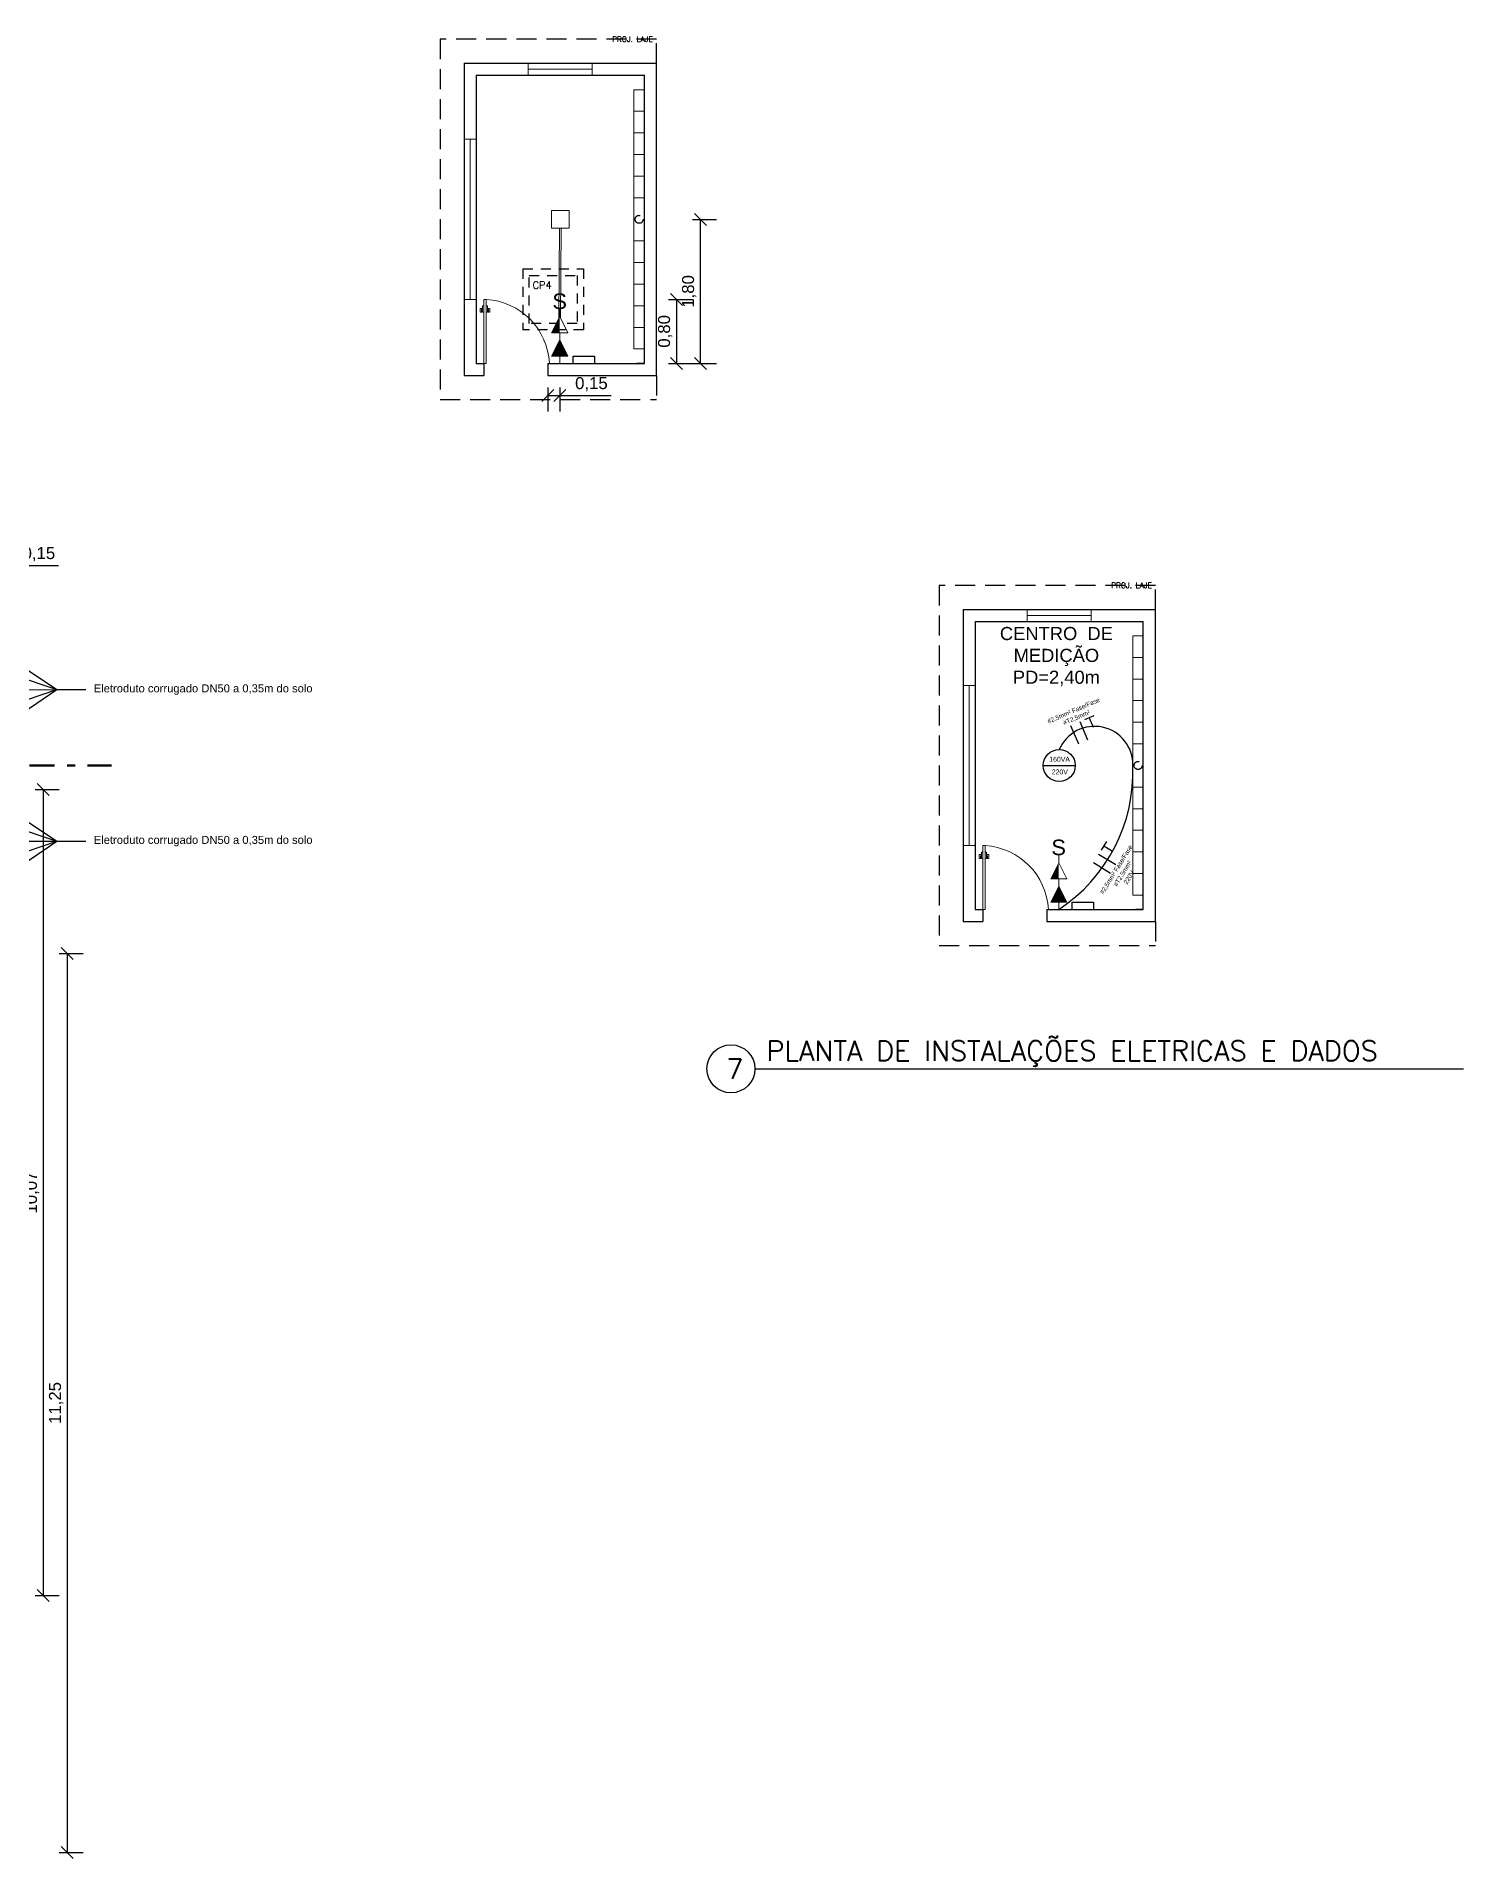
# Model space of a CAD drawing. Extents: x 0 to 11638, y -6007 to 0.
# Drawn here: x 11091.11 to 11108.94, y -5601.05 to -5578.28 of the extents above; entities that cross this region are included whole.
import ezdxf
from ezdxf import colors
from ezdxf.entities.mleader import LeaderData, LeaderLine
from ezdxf.math import Vec2, Vec3

# ---------------------------------------------------------------- set-up
doc = ezdxf.new("R2010")
doc.units = 0
for name, pattern in [('CACHE', [0.375, 0.25, -0.125]), ('DASHDOT', [1, 0.5, -0.25, 0, -0.25]), ('HIDDEN2', [0.1875, 0.125, -0.0625])]:
    doc.linetypes.add(name, pattern=pattern)
doc.layers.get('0').update_dxf_attribs({"linetype": 'CONTINUOUS'})
doc.layers.get('Defpoints').update_dxf_attribs({"linetype": 'CONTINUOUS'})
for name, color, linetype, lineweight in [('ARQ - Alvenaria Alta', 251, 'CONTINUOUS', 13), ('ARQ - Esquadrias', 1, 'CONTINUOUS', 9), ('ARQ - Textos', 4, 'CONTINUOUS', 5), ('Elétrica', 30, 'CONTINUOUS', 20)]:
    doc.layers.add(name, color=color, linetype=linetype, lineweight=lineweight)
for name, color, linetype in [('ARQ - Cotas', 1, 'CONTINUOUS'), ('ARQ - Projeções', 253, 'CACHE'), ('Símbolos - Indicação Fachada Elevação Vista', 7, 'CONTINUOUS')]:
    doc.layers.add(name, color=color, linetype=linetype)
doc.styles.add('ROMANS', font='romans.shx', dxfattribs={"height": 0.3})
doc.styles.get("Standard").update_dxf_attribs({"font": 'arial.ttf', "height": 0.15})
doc.dimstyles.get("Standard").update_dxf_attribs({"dimtxt": 0.1, "dimasz": 0.15, "dimexe": 0.2, "dimexo": 0.2, "dimgap": 0.05, "dimtad": 1, "dimzin": 0, "dimtxsty": 'STANDARD', "dimblk": 'OBLIQUE', "dimcen": 0.5, "dimclrd": 256, "dimclre": 256, "dimclrt": 256, "dimadec": 0, "dimazin": 0, "dimtfac": 1, "dimtmove": 0, "dimatfit": 3, "dimfxl": 0.1, "dimfxlon": 1, "dimtfillclr": 256, "dimtolj": 1, "dimtzin": 0, "dimlwd": -1, "dimarcsym": 0})

# ---------------------------------------------------------------- blocks, each defined once
blk = doc.blocks.new('_Oblique')
at = {"layer": 'ARQ - Esquadrias', "color": 0, "lineweight": -2}
blk.add_line((-0.5, -0.5), (0.5, 0.5), dxfattribs=at)
blk = doc.blocks.new('*D989')
at = {"layer": 'ARQ - Cotas', "lineweight": -2, "transparency": 16777216}
for p, q in [((11090.594, -5584.99), (11090.594, -5584.69)), ((11090.745, -5584.99), (11090.745, -5584.69))]:
    blk.add_line(p, q, dxfattribs=at)
at = {"layer": 'ARQ - Cotas', "transparency": 16777216}
for p, q in [((11090.594, -5584.89), (11090.745, -5584.89)), ((11090.745, -5584.89), (11091.386, -5584.89))]:
    blk.add_line(p, q, dxfattribs=at)
at = {"layer": 'Defpoints', "color": 0, "lineweight": -2, "transparency": 16777216}
for p in [(11090.745, -5584.89), (11090.594, -5585.59), (11090.745, -5585.59)]:
    blk.add_point(p, dxfattribs=at)
at = {"layer": 'ARQ - Cotas', "transparency": 16777216, "xscale": 0.15, "yscale": 0.15, "zscale": 0.15, "rotation": 180}
blk.add_blockref('_Oblique', (11090.594, -5584.89), dxfattribs=at)
at = {"layer": 'ARQ - Cotas', "transparency": 16777216, "xscale": 0.15, "yscale": 0.15, "zscale": 0.15}
blk.add_blockref('_Oblique', (11090.745, -5584.89), dxfattribs=at)
at = {"layer": 'ARQ - Cotas', "lineweight": -2, "transparency": 16777216, "insert": (11091.14, -5584.75), "char_height": 0.15, "attachment_point": 5}
blk.add_mtext('\\A1;0,15', dxfattribs=at)
blk = doc.blocks.new('*D998')
at = {"layer": 'ARQ - Cotas', "lineweight": -2, "transparency": 16777216}
for p, q in [((11091.095, -5587.69), (11091.395, -5587.69)), ((11091.095, -5597.763), (11091.395, -5597.763))]:
    blk.add_line(p, q, dxfattribs=at)
at = {"layer": 'ARQ - Cotas', "transparency": 16777216}
blk.add_line((11091.195, -5587.69), (11091.195, -5597.763), dxfattribs=at)
at = {"layer": 'Defpoints', "color": 0, "lineweight": -2, "transparency": 16777216}
for p in [(11090.264, -5587.69), (11090.264, -5597.763), (11091.195, -5597.763)]:
    blk.add_point(p, dxfattribs=at)
at = {"layer": 'ARQ - Cotas', "transparency": 16777216, "xscale": 0.15, "yscale": 0.15, "zscale": 0.15}
for p, rotation in [((11091.195, -5587.69), 90), ((11091.195, -5597.763), 270)]:
    blk.add_blockref('_Oblique', p, dxfattribs=dict(at, rotation=rotation))
at = {"layer": 'ARQ - Cotas', "lineweight": -2, "transparency": 16777216, "insert": (11091.055, -5592.727), "char_height": 0.15, "attachment_point": 5, "rotation": 90}
blk.add_mtext('\\A1;10,07', dxfattribs=at)
blk = doc.blocks.new('*D1055')
at = {"layer": 'ARQ - Cotas', "lineweight": -2, "transparency": 16777216}
for p, q in [((11099.004, -5581.565), (11099.304, -5581.565)), ((11099.004, -5582.365), (11099.304, -5582.365))]:
    blk.add_line(p, q, dxfattribs=at)
at = {"layer": 'ARQ - Cotas', "transparency": 16777216}
blk.add_line((11099.104, -5581.565), (11099.104, -5582.365), dxfattribs=at)
at = {"layer": 'Defpoints', "color": 0, "lineweight": -2, "transparency": 16777216}
for p in [(11097.944, -5581.565), (11097.948, -5582.365), (11099.104, -5582.365)]:
    blk.add_point(p, dxfattribs=at)
at = {"layer": 'ARQ - Cotas', "transparency": 16777216, "xscale": 0.15, "yscale": 0.15, "zscale": 0.15}
for p, rotation in [((11099.104, -5581.565), 90), ((11099.104, -5582.365), 270)]:
    blk.add_blockref('_Oblique', p, dxfattribs=dict(at, rotation=rotation))
at = {"layer": 'ARQ - Cotas', "lineweight": -2, "transparency": 16777216, "insert": (11098.964, -5581.965), "char_height": 0.15, "attachment_point": 5, "rotation": 90}
blk.add_mtext('\\A1;0,80', dxfattribs=at)
blk = doc.blocks.new('*D1056')
at = {"layer": 'ARQ - Cotas', "lineweight": -2, "transparency": 16777216}
for p, q in [((11099.304, -5580.567), (11099.604, -5580.567)), ((11099.304, -5582.365), (11099.604, -5582.365))]:
    blk.add_line(p, q, dxfattribs=at)
at = {"layer": 'ARQ - Cotas', "transparency": 16777216}
blk.add_line((11099.404, -5582.365), (11099.404, -5580.567), dxfattribs=at)
at = {"layer": 'Defpoints', "color": 0, "lineweight": -2, "transparency": 16777216}
for p in [(11097.648, -5580.567), (11099.404, -5580.567), (11097.648, -5582.365)]:
    blk.add_point(p, dxfattribs=at)
at = {"layer": 'ARQ - Cotas', "transparency": 16777216, "xscale": 0.15, "yscale": 0.15, "zscale": 0.15}
for p, rotation in [((11099.404, -5580.567), 90), ((11099.404, -5582.365), 270)]:
    blk.add_blockref('_Oblique', p, dxfattribs=dict(at, rotation=rotation))
at = {"layer": 'ARQ - Cotas', "lineweight": -2, "transparency": 16777216, "insert": (11099.264, -5581.466), "char_height": 0.15, "attachment_point": 5, "rotation": 90}
blk.add_mtext('\\A1;1,80', dxfattribs=at)
blk = doc.blocks.new('*D1057')
at = {"layer": 'ARQ - Cotas', "lineweight": -2, "transparency": 16777216}
for p, q in [((11097.498, -5582.666), (11097.498, -5582.966)), ((11097.648, -5582.666), (11097.648, -5582.966))]:
    blk.add_line(p, q, dxfattribs=at)
at = {"layer": 'ARQ - Cotas', "transparency": 16777216}
for p, q in [((11097.498, -5582.766), (11097.648, -5582.766)), ((11097.648, -5582.766), (11098.288, -5582.766))]:
    blk.add_line(p, q, dxfattribs=at)
at = {"layer": 'Defpoints', "color": 0, "lineweight": -2, "transparency": 16777216}
for p in [(11097.498, -5582.365), (11097.648, -5582.365), (11097.648, -5582.766)]:
    blk.add_point(p, dxfattribs=at)
at = {"layer": 'ARQ - Cotas', "transparency": 16777216, "xscale": 0.15, "yscale": 0.15, "zscale": 0.15, "rotation": 180}
blk.add_blockref('_Oblique', (11097.498, -5582.766), dxfattribs=at)
at = {"layer": 'ARQ - Cotas', "transparency": 16777216, "xscale": 0.15, "yscale": 0.15, "zscale": 0.15}
blk.add_blockref('_Oblique', (11097.648, -5582.766), dxfattribs=at)
at = {"layer": 'ARQ - Cotas', "lineweight": -2, "transparency": 16777216, "insert": (11098.043, -5582.626), "char_height": 0.15, "attachment_point": 5}
blk.add_mtext('\\A1;0,15', dxfattribs=at)
blk = doc.blocks.new('*D1058')
at = {"layer": 'ARQ - Cotas', "lineweight": -2, "transparency": 16777216}
for p, q in [((11091.395, -5589.74), (11091.695, -5589.74)), ((11091.395, -5600.975), (11091.695, -5600.975))]:
    blk.add_line(p, q, dxfattribs=at)
at = {"layer": 'ARQ - Cotas', "transparency": 16777216}
blk.add_line((11091.495, -5589.74), (11091.495, -5600.975), dxfattribs=at)
at = {"layer": 'Defpoints', "color": 0, "lineweight": -2, "transparency": 16777216}
for p in [(11088.343, -5589.74), (11088.343, -5600.975), (11091.495, -5600.975)]:
    blk.add_point(p, dxfattribs=at)
at = {"layer": 'ARQ - Cotas', "transparency": 16777216, "xscale": 0.15, "yscale": 0.15, "zscale": 0.15}
for p, rotation in [((11091.495, -5589.74), 90), ((11091.495, -5600.975), 270)]:
    blk.add_blockref('_Oblique', p, dxfattribs=dict(at, rotation=rotation))
at = {"layer": 'ARQ - Cotas', "lineweight": -2, "transparency": 16777216, "insert": (11091.355, -5595.357), "char_height": 0.15, "attachment_point": 5, "rotation": 90}
blk.add_mtext('\\A1;11,25', dxfattribs=at)

msp = doc.modelspace()

# ---------------------------------------------------------------- hatches: boundary and pattern name
at = {"layer": 'Elétrica'}
for points in [[(11097.648, -5581.983), (11097.546, -5581.983), (11097.648, -5581.78)], [(11097.648, -5582.073), (11097.546, -5582.275), (11097.749, -5582.275)], [(11103.882, -5588.808), (11103.781, -5588.808), (11103.882, -5588.606)], [(11103.882, -5588.898), (11103.781, -5589.1), (11103.983, -5589.1)]]:
    msp.add_hatch(color=256, dxfattribs=at).paths.add_polyline_path(points)

# ---------------------------------------------------------------- linework, layer by layer
at = {"linetype": 'Continuous'}
for p, q in [((11096.454, -5578.615), (11096.454, -5582.515)), ((11096.454, -5578.615), (11098.854, -5578.615)), ((11098.854, -5582.515), (11098.854, -5578.615)), ((11096.604, -5578.765), (11096.604, -5582.365)), ((11096.604, -5578.765), (11098.704, -5578.765)), ((11098.704, -5582.365), (11098.704, -5578.765)), ((11096.698, -5582.365), (11096.698, -5582.515)), ((11097.498, -5582.365), (11098.704, -5582.365)), ((11097.498, -5582.365), (11097.498, -5582.515)), ((11097.498, -5582.515), (11098.854, -5582.515)), ((11098.704, -5582.365), (11098.61, -5582.365)), ((11102.688, -5585.44), (11102.688, -5589.34)), ((11102.688, -5585.44), (11105.088, -5585.44)), ((11105.088, -5589.34), (11105.088, -5585.44)), ((11102.838, -5585.59), (11102.838, -5589.19)), ((11102.838, -5585.59), (11104.938, -5585.59)), ((11104.938, -5589.19), (11104.938, -5585.59)), ((11102.932, -5589.19), (11102.932, -5589.34)), ((11103.732, -5589.19), (11104.938, -5589.19)), ((11103.732, -5589.19), (11103.732, -5589.34)), ((11103.732, -5589.34), (11105.088, -5589.34)), ((11104.938, -5589.19), (11104.844, -5589.19))]:
    msp.add_line(p, q, dxfattribs=at)
at = {"lineweight": -2}
for p, q in [((11104.131, -5587.124), (11104.032, -5586.894)), ((11104.246, -5587.075), (11104.147, -5586.845)), ((11104.32, -5586.771), (11104.205, -5586.821)), ((11104.262, -5586.796), (11104.311, -5586.911)), ((11103.688, -5587.39), (11104.088, -5587.39)), ((11104.478, -5588.341), (11104.412, -5588.448)), ((11104.445, -5588.394), (11104.552, -5588.46)), ((11104.528, -5588.738), (11104.314, -5588.608)), ((11104.593, -5588.632), (11104.38, -5588.501)), ((11100.086, -5591.181), (11108.939, -5591.181))]:
    msp.add_line(p, q, dxfattribs=at)
for centre, radius in [((11103.888, -5587.39), 0.2), ((11099.786, -5591.181), 0.3)]:
    msp.add_circle(centre, radius, dxfattribs=at)
for centre, radius, start, end in [((11104.328, -5587.381), 0.48, 358.8921, 156.5795), ((11102.747, -5587.468), 2.062, 303.3821, 2.1747)]:
    msp.add_arc(centre, radius, start, end, dxfattribs=at)
at = {"layer": 'ARQ - Alvenaria Alta', "lineweight": -2}
for p, q in [((11096.454, -5582.515), (11096.698, -5582.515)), ((11096.604, -5582.365), (11096.698, -5582.365)), ((11102.688, -5589.34), (11102.932, -5589.34)), ((11102.838, -5589.19), (11102.932, -5589.19))]:
    msp.add_line(p, q, dxfattribs=at)
at = {"layer": 'ARQ - Esquadrias', "linetype": 'Continuous'}
for p, q in [((11097.254, -5578.765), (11097.254, -5578.615)), ((11098.054, -5578.69), (11097.254, -5578.69)), ((11098.054, -5578.765), (11098.054, -5578.615)), ((11096.454, -5579.565), (11096.604, -5579.565)), ((11096.529, -5581.565), (11096.529, -5579.565)), ((11096.454, -5581.565), (11096.604, -5581.565)), ((11103.488, -5585.59), (11103.488, -5585.44)), ((11104.288, -5585.515), (11103.488, -5585.515)), ((11104.288, -5585.59), (11104.288, -5585.44)), ((11102.688, -5586.39), (11102.838, -5586.39)), ((11102.763, -5588.39), (11102.763, -5586.39)), ((11102.688, -5588.39), (11102.838, -5588.39))]:
    msp.add_line(p, q, dxfattribs=at)
at = {"layer": 'ARQ - Esquadrias'}
for p, q in [((11096.698, -5581.646), (11096.683, -5581.646)), ((11096.683, -5581.726), (11096.683, -5581.646)), ((11096.698, -5582.365), (11096.698, -5581.566)), ((11096.698, -5581.566), (11096.728, -5581.566)), ((11096.728, -5581.566), (11096.728, -5582.365)), ((11096.728, -5581.646), (11096.743, -5581.646)), ((11096.743, -5581.726), (11096.743, -5581.646)), ((11096.653, -5581.726), (11096.653, -5581.679)), ((11096.683, -5581.679), (11096.653, -5581.679)), ((11096.668, -5581.726), (11096.653, -5581.726)), ((11096.668, -5581.726), (11096.668, -5581.694)), ((11096.683, -5581.694), (11096.668, -5581.694)), ((11096.698, -5581.726), (11096.683, -5581.726)), ((11096.728, -5581.726), (11096.743, -5581.726)), ((11096.743, -5581.679), (11096.773, -5581.679)), ((11096.743, -5581.694), (11096.758, -5581.694)), ((11096.758, -5581.726), (11096.758, -5581.694)), ((11096.758, -5581.726), (11096.773, -5581.726)), ((11096.773, -5581.726), (11096.773, -5581.679)), ((11096.728, -5582.365), (11096.698, -5582.365)), ((11102.932, -5588.472), (11102.917, -5588.472)), ((11102.917, -5588.552), (11102.917, -5588.472)), ((11102.932, -5589.19), (11102.932, -5588.391)), ((11102.932, -5588.391), (11102.962, -5588.391)), ((11102.962, -5588.391), (11102.962, -5589.19)), ((11102.962, -5588.472), (11102.977, -5588.472)), ((11102.977, -5588.552), (11102.977, -5588.472)), ((11102.887, -5588.552), (11102.887, -5588.504)), ((11102.917, -5588.504), (11102.887, -5588.504)), ((11102.902, -5588.552), (11102.887, -5588.552)), ((11102.902, -5588.552), (11102.902, -5588.519)), ((11102.917, -5588.519), (11102.902, -5588.519)), ((11102.932, -5588.552), (11102.917, -5588.552)), ((11102.962, -5588.552), (11102.977, -5588.552)), ((11102.977, -5588.504), (11103.007, -5588.504)), ((11102.977, -5588.519), (11102.992, -5588.519)), ((11102.992, -5588.552), (11102.992, -5588.519)), ((11102.992, -5588.552), (11103.007, -5588.552)), ((11103.007, -5588.552), (11103.007, -5588.504)), ((11102.962, -5589.19), (11102.932, -5589.19))]:
    msp.add_line(p, q, dxfattribs=at)
for centre in [(11096.677, -5582.406), (11102.911, -5589.232)]:
    msp.add_arc(centre, 0.842, 2.8305, 86.5438, dxfattribs=at)
at = {"layer": 'ARQ - Projeções', "linetype": 'CACHE'}
for p, q in [((11098.855, -5578.315), (11096.154, -5578.315)), ((11096.154, -5578.315), (11096.154, -5582.815)), ((11098.854, -5578.615), (11098.855, -5578.315)), ((11098.854, -5582.515), (11098.854, -5582.815)), ((11096.154, -5582.815), (11098.854, -5582.815)), ((11105.089, -5585.14), (11102.388, -5585.14)), ((11102.388, -5585.14), (11102.388, -5589.64)), ((11105.088, -5585.44), (11105.089, -5585.14)), ((11105.088, -5589.34), (11105.088, -5589.64)), ((11102.388, -5589.64), (11105.088, -5589.64))]:
    msp.add_line(p, q, dxfattribs=at)
at = {"layer": 'Defpoints', "color": 1, "linetype": 'Continuous'}
for p, q in [((11097.813, -5582.365), (11097.813, -5582.275)), ((11097.813, -5582.275), (11098.083, -5582.275)), ((11098.083, -5582.275), (11098.083, -5582.365)), ((11097.813, -5582.365), (11098.083, -5582.365)), ((11104.047, -5589.19), (11104.047, -5589.1)), ((11104.047, -5589.1), (11104.317, -5589.1)), ((11104.317, -5589.1), (11104.317, -5589.19)), ((11104.047, -5589.19), (11104.317, -5589.19))]:
    msp.add_line(p, q, dxfattribs=at)
at = {"layer": 'Elétrica', "linetype": 'Continuous'}
for p, q in [((11098.574, -5582.185), (11098.574, -5578.945)), ((11098.574, -5578.945), (11098.704, -5578.945)), ((11098.574, -5579.215), (11098.704, -5579.215)), ((11098.574, -5579.485), (11098.704, -5579.485)), ((11098.574, -5579.755), (11098.704, -5579.755)), ((11098.574, -5580.025), (11098.704, -5580.025)), ((11098.574, -5580.295), (11098.704, -5580.295)), ((11097.637, -5581.802), (11097.644, -5580.675)), ((11097.657, -5581.799), (11097.664, -5580.675)), ((11098.574, -5580.835), (11098.704, -5580.835)), ((11098.574, -5581.105), (11098.704, -5581.105)), ((11098.574, -5581.375), (11098.704, -5581.375)), ((11098.574, -5581.645), (11098.704, -5581.645)), ((11098.574, -5581.915), (11098.704, -5581.915)), ((11098.574, -5582.185), (11098.704, -5582.185)), ((11104.808, -5589.01), (11104.808, -5585.77)), ((11104.808, -5585.77), (11104.938, -5585.77)), ((11104.808, -5586.04), (11104.938, -5586.04)), ((11104.808, -5586.31), (11104.938, -5586.31)), ((11104.808, -5586.58), (11104.938, -5586.58)), ((11104.808, -5586.85), (11104.938, -5586.85)), ((11104.808, -5587.12), (11104.938, -5587.12)), ((11104.808, -5587.66), (11104.938, -5587.66)), ((11104.808, -5587.93), (11104.938, -5587.93)), ((11104.808, -5588.2), (11104.938, -5588.2)), ((11104.808, -5588.47), (11104.938, -5588.47)), ((11104.808, -5588.74), (11104.938, -5588.74)), ((11104.808, -5589.01), (11104.938, -5589.01))]:
    msp.add_line(p, q, dxfattribs=at)
at = {"layer": 'Elétrica'}
for p, q in [((11097.764, -5580.455), (11097.544, -5580.455)), ((11097.544, -5580.455), (11097.544, -5580.675)), ((11097.764, -5580.675), (11097.764, -5580.455)), ((11097.544, -5580.675), (11097.764, -5580.675)), ((11097.648, -5581.78), (11097.546, -5581.983)), ((11097.648, -5581.691), (11097.648, -5581.78)), ((11097.749, -5581.983), (11097.648, -5581.78)), ((11097.749, -5581.983), (11097.546, -5581.983)), ((11097.546, -5581.983), (11097.749, -5581.983)), ((11097.648, -5582.073), (11097.546, -5582.275)), ((11097.648, -5581.983), (11097.648, -5582.073)), ((11097.749, -5582.275), (11097.648, -5582.073)), ((11097.749, -5582.275), (11097.546, -5582.275)), ((11097.546, -5582.275), (11097.749, -5582.275)), ((11097.648, -5582.275), (11097.648, -5582.365)), ((11103.882, -5588.606), (11103.781, -5588.808)), ((11103.882, -5588.516), (11103.882, -5588.606)), ((11103.983, -5588.808), (11103.882, -5588.606)), ((11103.983, -5588.808), (11103.781, -5588.808)), ((11103.781, -5588.808), (11103.983, -5588.808)), ((11103.882, -5588.898), (11103.781, -5589.1)), ((11103.882, -5588.808), (11103.882, -5588.898)), ((11103.983, -5589.1), (11103.882, -5588.898)), ((11103.983, -5589.1), (11103.781, -5589.1)), ((11103.781, -5589.1), (11103.983, -5589.1)), ((11103.882, -5589.1), (11103.882, -5589.19))]:
    msp.add_line(p, q, dxfattribs=at)
at = {"layer": 'Elétrica', "linetype": 'HIDDEN2', "lineweight": -2}
for p, q in [((11097.184, -5581.185), (11097.184, -5581.945)), ((11097.184, -5581.185), (11097.944, -5581.185)), ((11097.944, -5581.185), (11097.944, -5581.945)), ((11097.264, -5581.265), (11097.864, -5581.265)), ((11097.264, -5581.865), (11097.264, -5581.265)), ((11097.864, -5581.265), (11097.864, -5581.865)), ((11097.864, -5581.865), (11097.264, -5581.865)), ((11097.944, -5581.945), (11097.184, -5581.945))]:
    msp.add_line(p, q, dxfattribs=at)
at = {"layer": 'Elétrica', "linetype": 'CACHE', "lineweight": -2}
for centre in [(11098.639, -5580.565), (11104.873, -5587.39)]:
    msp.add_circle(centre, 0.05, dxfattribs=at)
at = {"layer": 'Símbolos - Indicação Fachada Elevação Vista', "linetype": 'DASHDOT', "lineweight": 50, "ltscale": 0.625}
msp.add_line((11086.674, -5587.39), (11092.048, -5587.39), dxfattribs=at)

# ---------------------------------------------------------------- texts
at = {"lineweight": -2, "char_height": 0.05625, "attachment_point": 1}
for s, insert, rotation in [('\\pxi-3,l4,qc,t4;#2,5mm² Fase/Fase\\P#T2,5mm²', (11103.365, -5586.973), 23.1867), ('\\pxi-3,l4,qc,t4;#2,5mm² Fase/Fase\\P#T2,5mm²\\P220V', (11104.182, -5589.317), 58.5155)]:
    msp.add_mtext_dynamic_manual_height_columns(s, width=1.44662, gutter_width=0.281, heights=[0], dxfattribs=dict(at, insert=insert, rotation=rotation))
at = {"lineweight": -2, "char_height": 0.25, "attachment_point": 1, "style": 'ROMANS'}
for s, width, insert in [('PLANTA DE INSTALAÇÕES ELETRICAS E DADOS', 8.7355, (11100.228, -5590.831)), ('7', 0.39382, (11099.727, -5591.057))]:
    msp.add_mtext_dynamic_manual_height_columns(s, width=width, gutter_width=750, heights=[0], dxfattribs=dict(at, insert=insert))
at = {"layer": 'ARQ - Projeções', "lineweight": -2, "char_height": 0.0675, "attachment_point": 1, "style": 'ROMANS'}
for insert in [(11097.846, -5578.28), (11104.081, -5585.105)]:
    msp.add_mtext_dynamic_manual_height_columns('\\pxqc;PROJ. LAJE', width=1.41912, gutter_width=13.5, heights=[0], dxfattribs=dict(at, insert=insert))
at = {"layer": 'ARQ - Textos', "linetype": 'Continuous', "attachment_point": 1}
for s, width, gutter_width, insert, char_height in [('\\pxqc;CENTRO  DE \\PMEDIÇÃO\\PPD=2,40m', 4.09377, 0.82, (11101.805, -5585.659), 0.16392), ('160VA', 1.53516, 0.307, (11103.763, -5587.282), 0.0615), ('220V', 1.53516, 0.307, (11103.795, -5587.44), 0.0615)]:
    msp.add_mtext_dynamic_manual_height_columns(s, width=width, gutter_width=gutter_width, heights=[0], dxfattribs=dict(at, insert=insert, char_height=char_height))
at = {"layer": 'Elétrica', "linetype": 'ByBlock', "insert": (11097.308, -5581.342), "char_height": 0.09, "attachment_point": 1, "style": 'ROMANS'}
msp.add_mtext_dynamic_manual_height_columns('CP4', width=1.89216, gutter_width=18, heights=[0], dxfattribs=at)
at = {"layer": 'Elétrica', "char_height": 0.195, "attachment_point": 5}
for insert in [(11097.646, -5581.59), (11103.88, -5588.415)]:
    msp.add_mtext('S', dxfattribs=dict(at, insert=insert))

# ---------------------------------------------------------------- dimensions: what is measured, and where the dimension line sits
at = {"layer": 'ARQ - Cotas', "lineweight": -2}
for base, p1, p2, picture, middle in [((11099.404, -5580.567), (11097.648, -5582.365), (11097.648, -5580.567), '*D1056', (11099.264, -5581.466)), ((11099.104, -5582.365), (11097.944, -5581.565), (11097.948, -5582.365), '*D1055', (11098.964, -5581.965)), ((11091.195, -5597.763), (11090.264, -5587.69), (11090.264, -5597.763), '*D998', (11091.055, -5592.727))]:
    dim = msp.add_linear_dim(base=base, p1=p1, p2=p2, angle=90, dimstyle='STANDARD', dxfattribs=at)
    dim.commit()
    dim.dimension.update_dxf_attribs({"geometry": picture, "text_midpoint": middle})
for base, p1, p2, picture, middle in [((11097.648, -5582.766), (11097.498, -5582.365), (11097.648, -5582.365), '*D1057', (11098.043, -5582.626)), ((11090.745, -5584.89), (11090.594, -5585.59), (11090.745, -5585.59), '*D989', (11091.14, -5584.75))]:
    dim = msp.add_linear_dim(base=base, p1=p1, p2=p2, dimstyle='STANDARD', dxfattribs=at)
    dim.commit()
    dim.dimension.update_dxf_attribs({"geometry": picture, "text_midpoint": middle})
dim = msp.add_linear_dim(base=(11091.495, -5600.975), p1=(11088.343, -5589.74), p2=(11088.343, -5600.975), angle=90, text='11,25', dimstyle='STANDARD', dxfattribs=at)
dim.commit()
dim.dimension.update_dxf_attribs({"geometry": '*D1058', "text_midpoint": (11091.355, -5595.357)})

# ---------------------------------------------------------------- leaders
ml = msp.add_multileader_mtext('Standard', dxfattribs=at)
ml.set_content('Eletroduto corrugado DN50 a 0,35m do solo', color=256, style='STANDARD')
ml.set_leader_properties(color=256, linetype='BYLAYER', lineweight=-1)
ml.build(insert=Vec2(0, 0))
ml.multileader.update_dxf_attribs({"text_right_attachment_type": 6, "dogleg_length": 0.36, "arrow_head_size": 0.25})
ctx = ml.context
ctx.base_point, ctx.char_height, ctx.arrow_head_size, ctx.landing_gap_size, ctx.plane_origin = Vec3(11091.726, -5586.441), 0.1, 0.25, 0.1, Vec3(11090.567, -5585.905)
ctx.right_attachment = 6
notes = []
notes.append((ctx, [(0, (1, 1, 0), (11091.366, -5586.441), (1, 0), 0.36, [(0, [(11090.567, -5585.905)], 0, []), (1, [(11090.567, -5586.175)], 0, []), (2, [(11090.567, -5586.445)], 0, []), (3, [(11090.567, -5586.715)], 0, []), (4, [(11090.567, -5586.985)], 0, [])])]))
ctx.mtext.insert, ctx.mtext.flow_direction = Vec3(11091.826, -5586.376), 5
ml = msp.add_multileader_mtext('Standard', dxfattribs=at)
ml.set_content('Eletroduto corrugado DN50 a 0,35m do solo', color=256, style='STANDARD')
ml.set_leader_properties(color=256, linetype='BYLAYER', lineweight=-1)
ml.build(insert=Vec2(0, 0))
ml.multileader.update_dxf_attribs({"text_right_attachment_type": 6, "dogleg_length": 0.36, "arrow_head_size": 0.25})
ctx = ml.context
ctx.base_point, ctx.char_height, ctx.arrow_head_size, ctx.landing_gap_size, ctx.plane_origin = Vec3(11091.726, -5588.335), 0.1, 0.25, 0.1, Vec3(11090.567, -5587.799)
ctx.right_attachment = 6
notes.append((ctx, [(0, (1, 1, 0), (11091.366, -5588.335), (1, 0), 0.36, [(0, [(11090.567, -5587.799)], 0, []), (1, [(11090.567, -5588.069)], 0, []), (2, [(11090.567, -5588.339)], 0, []), (3, [(11090.567, -5588.609)], 0, []), (4, [(11090.567, -5588.879)], 0, [])])]))
ctx.mtext.insert, ctx.mtext.flow_direction = Vec3(11091.826, -5588.27), 5
for ctx, leaders in notes:
    for number, flags, end, landing, length, lines in leaders:
        leader = LeaderData()
        leader.index, (leader.has_last_leader_line, leader.has_dogleg_vector, leader.attachment_direction) = number, flags
        leader.last_leader_point, leader.dogleg_vector, leader.dogleg_length = Vec3(end), Vec3(landing), length
        for number, points, colour, breaks in lines:
            line = LeaderLine()
            line.index, line.vertices, line.color, line.breaks = number, Vec3.list(points), colors.encode_raw_color(colour), breaks
            leader.lines.append(line)
        ctx.leaders.append(leader)

doc.saveas('drawing.dxf')
